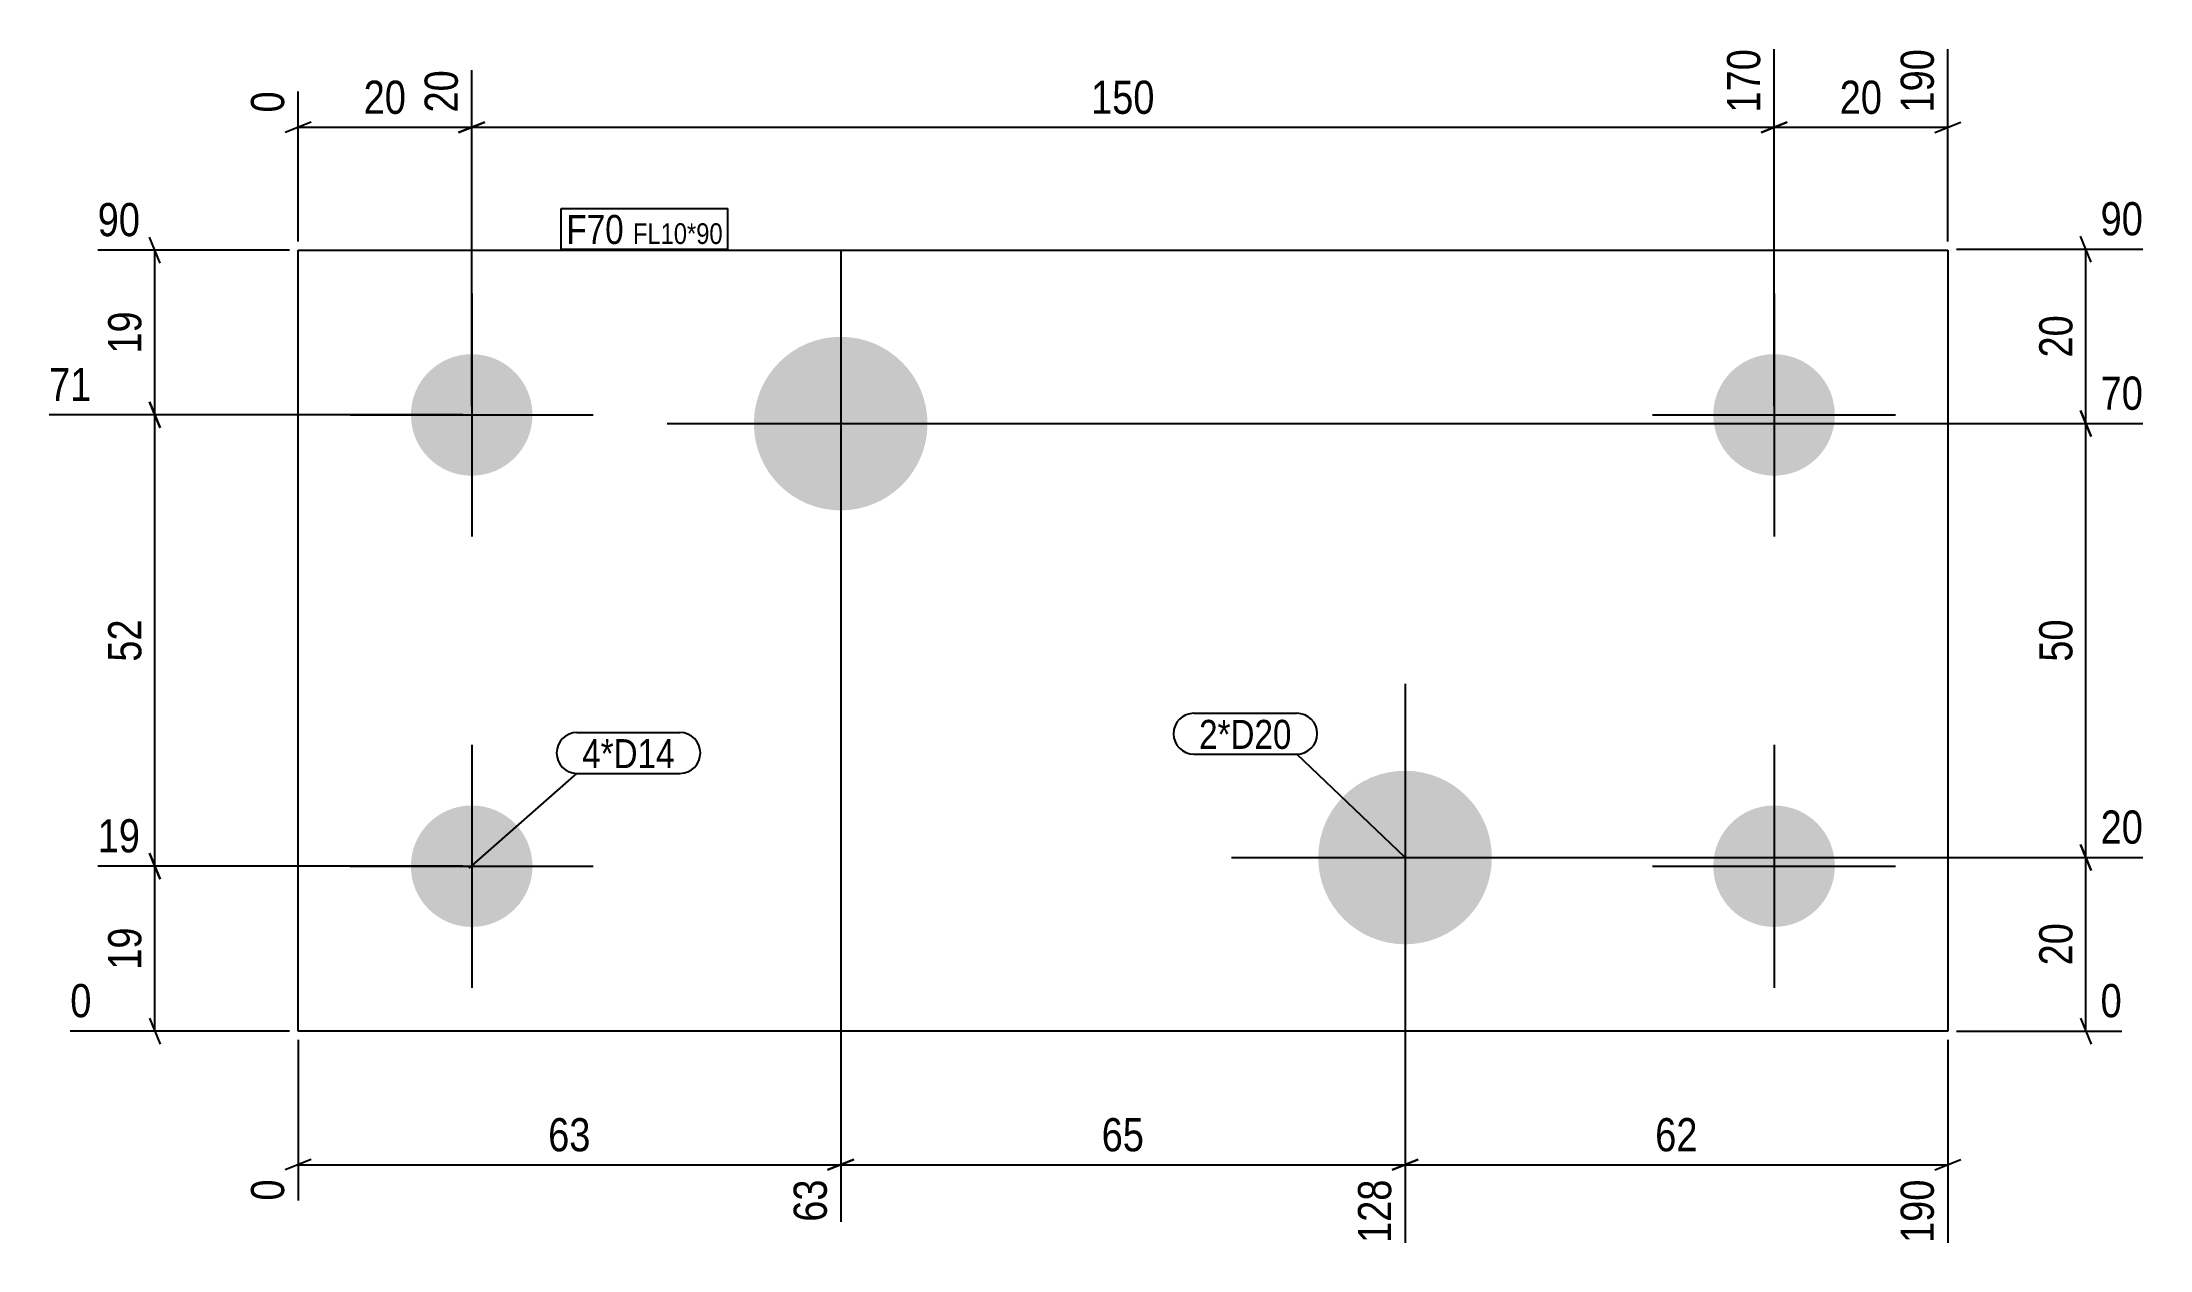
# Model space of a CAD drawing. Header units: millimetres. Extents: x 2 to 245, y 2 to 141.
import ezdxf

# ---------------------------------------------------------------- set-up
doc = ezdxf.new("R2010")
doc.units = ezdxf.units.MM
for name, color, linetype in [('MÅLSÆTNING', 7, 'Continuous'), ('STÅL', 7, 'Continuous'), ('TEKST', 7, 'Continuous')]:
    doc.layers.add(name, color=color, linetype=linetype)
doc.styles.add('Arial Narrow', font='ARIALN.TTF', dxfattribs={"height": 0.2})

msp = doc.modelspace()

# ---------------------------------------------------------------- hatches: boundary and pattern name
at = {"layer": 'STÅL', "linetype": 'Continuous'}
for points in [[(104.17, 97.41, -1), (84.17, 97.41, -1)], [(51.67, 105.41, -1), (51.67, 91.41, -1)], [(201.67, 105.41, -1), (201.67, 91.41, -1)], [(169.17, 47.41, -1), (149.17, 47.41, -1)], [(51.67, 53.41, -1), (51.67, 39.41, -1)], [(201.67, 53.41, -1), (201.67, 39.41, -1)]]:
    msp.add_hatch(color=3, dxfattribs=at).paths.add_polyline_path(points)

# ---------------------------------------------------------------- linework, layer by layer
at = {"layer": 'MÅLSÆTNING', "color": 7, "linetype": 'Continuous'}
for p, q in [((201.67, 99.41), (201.67, 140.57)), ((201.67, 99.41), (201.67, 140.57)), ((221.67, 118.41), (221.67, 140.57)), ((51.67, 99.41), (51.67, 138.13)), ((51.67, 99.41), (51.67, 138.13)), ((31.67, 118.41), (31.67, 135.69)), ((33.17, 132.16), (30.17, 130.96)), ((31.67, 131.56), (51.67, 131.56)), ((53.17, 132.16), (50.17, 130.96)), ((50.17, 130.96), (53.17, 132.16)), ((51.67, 131.56), (201.67, 131.56)), ((203.17, 132.16), (200.17, 130.96)), ((200.17, 130.96), (203.17, 132.16)), ((201.67, 131.56), (221.67, 131.56)), ((220.17, 130.96), (223.17, 132.16)), ((238.18, 116.01), (236.98, 119.01)), ((30.67, 117.41), (8.6, 117.41)), ((15.78, 115.91), (14.57, 118.91)), ((15.18, 98.41), (15.18, 117.41)), ((222.67, 117.51), (244.15, 117.51)), ((237.58, 97.41), (237.58, 117.51)), ((15.78, 96.91), (14.57, 99.91)), ((14.57, 99.91), (15.78, 96.91)), ((50.67, 98.41), (3, 98.41)), ((15.18, 46.41), (15.18, 98.41)), ((95.17, 97.41), (244.15, 97.41)), ((95.17, 97.41), (244.15, 97.41)), ((236.98, 98.91), (238.18, 95.91)), ((238.18, 95.91), (236.98, 98.91)), ((94.17, 96.41), (94.17, 5.44)), ((94.17, 96.41), (94.17, 5.44)), ((238.18, 45.91), (236.98, 48.91)), ((50.67, 46.41), (8.6, 46.41)), ((50.67, 46.41), (8.6, 46.41)), ((14.57, 47.91), (15.78, 44.91)), ((15.78, 44.91), (14.57, 47.91)), ((15.18, 27.41), (15.18, 46.41)), ((159.17, 46.41), (159.17, 3)), ((159.17, 46.41), (159.17, 3)), ((160.17, 47.41), (244.15, 47.41)), ((237.58, 27.41), (237.58, 47.41)), ((30.67, 27.41), (5.44, 27.41)), ((14.57, 28.91), (15.78, 25.91)), ((222.67, 27.41), (241.71, 27.41)), ((236.98, 28.91), (238.18, 25.91)), ((31.67, 26.41), (31.67, 7.88)), ((221.67, 26.41), (221.67, 3)), ((33.17, 12.61), (30.17, 11.41)), ((95.67, 12.61), (92.67, 11.41)), ((92.67, 11.41), (95.67, 12.61)), ((160.67, 12.61), (157.67, 11.41)), ((157.67, 11.41), (160.67, 12.61)), ((220.17, 11.41), (223.17, 12.61)), ((31.67, 12.01), (94.17, 12.01)), ((94.17, 12.01), (159.17, 12.01)), ((159.17, 12.01), (221.67, 12.01))]:
    msp.add_line(p, q, dxfattribs=at)
at = {"layer": 'STÅL', "color": 2, "linetype": 'Continuous'}
for p, q in [((31.67, 27.41), (31.67, 117.41)), ((31.67, 117.41), (221.67, 117.41)), ((221.67, 117.41), (221.67, 27.41)), ((221.67, 27.41), (31.67, 27.41))]:
    msp.add_line(p, q, dxfattribs=at)
at = {"layer": 'STÅL', "color": 3, "linetype": 'Continuous'}
for p, q in [((94.17, 117.41), (94.17, 77.41)), ((51.67, 112.41), (51.67, 84.41)), ((201.67, 112.41), (201.67, 84.41)), ((37.67, 98.41), (65.67, 98.41)), ((74.17, 97.41), (114.17, 97.41)), ((187.67, 98.41), (215.67, 98.41)), ((159.17, 67.41), (159.17, 27.41)), ((51.67, 60.41), (51.67, 32.41)), ((201.67, 60.41), (201.67, 32.41)), ((37.67, 46.41), (65.67, 46.41)), ((139.17, 47.41), (179.17, 47.41)), ((187.67, 46.41), (215.67, 46.41))]:
    msp.add_line(p, q, dxfattribs=at)

# ---------------------------------------------------------------- wipeouts: each hides what was drawn before it
at = {"color": 0}
for points in [[(146.11, 59.93), (146.11, 63.43), (135.45, 63.43), (135.45, 59.93)], [(75.06, 57.71), (75.06, 61.21), (64.4, 61.21), (64.4, 57.71)]]:
    msp.add_wipeout(points, dxfattribs=at).dxf.layer = 'TEKST'

# ---------------------------------------------------------------- next in the draw order: wipeouts: each hides what was drawn before it
at = {"color": 0, "linetype": 'Continuous'}
for points in [[(200.87, 141.37), (195.27, 141.37), (195.27, 132.46), (200.87, 132.46)], [(30.87, 136.49), (25.27, 136.49), (25.27, 132.46), (30.87, 132.46)], [(14.27, 118.21), (14.27, 123.81), (7.8, 123.81), (7.8, 118.21)], [(244.95, 118.31), (244.95, 123.91), (238.48, 123.91), (238.48, 118.31)], [(8.67, 99.21), (8.67, 104.81), (2.2, 104.81), (2.2, 99.21)], [(244.95, 48.21), (244.95, 53.81), (238.48, 53.81), (238.48, 48.21)], [(14.27, 47.21), (14.27, 52.81), (7.8, 52.81), (7.8, 47.21)], [(242.51, 28.21), (242.51, 33.81), (238.48, 33.81), (238.48, 28.21)], [(30.87, 11.11), (25.27, 11.11), (25.27, 7.07), (30.87, 7.07)], [(93.37, 11.11), (87.77, 11.11), (87.77, 4.64), (93.37, 4.64)], [(158.37, 11.11), (152.77, 11.11), (152.77, 2.2), (158.37, 2.2)], [(220.87, 11.11), (215.27, 11.11), (215.27, 2.2), (220.87, 2.2)]]:
    msp.add_wipeout(points, dxfattribs=at).dxf.layer = 'MÅLSÆTNING'
at = {"color": 0}
for points, layer in [([(44.9, 132.31), (44.9, 137.91), (38.43, 137.91), (38.43, 132.31)], 'MÅLSÆTNING'), ([(131.12, 132.31), (131.12, 137.91), (122.21, 137.91), (122.21, 132.31)], 'MÅLSÆTNING'), ([(214.9, 132.31), (214.9, 137.91), (208.43, 137.91), (208.43, 132.31)], 'MÅLSÆTNING'), ([(236.83, 110.7), (231.23, 110.7), (231.23, 104.23), (236.83, 104.23)], 'MÅLSÆTNING'), ([(14.42, 75.65), (8.82, 75.65), (8.82, 69.18), (14.42, 69.18)], 'MÅLSÆTNING'), ([(14.42, 40.15), (8.82, 40.15), (8.82, 33.68), (14.42, 33.68)], 'MÅLSÆTNING'), ([(236.83, 40.65), (231.23, 40.65), (231.23, 34.18), (236.83, 34.18)], 'MÅLSÆTNING'), ([(66.15, 12.76), (66.15, 18.36), (59.68, 18.36), (59.68, 12.76)], 'MÅLSÆTNING'), ([(129.9, 12.76), (129.9, 18.36), (123.43, 18.36), (123.43, 12.76)], 'MÅLSÆTNING'), ([(193.65, 12.76), (193.65, 18.36), (187.18, 18.36), (187.18, 12.76)], 'MÅLSÆTNING'), ([(69.19, 118.11), (69.19, 121.61), (62.58, 121.61), (62.58, 118.11)], 'TEKST'), ([(146.11, 59.93), (146.11, 63.43), (135.45, 63.43), (135.45, 59.93)], 'TEKST'), ([(75.06, 57.71), (75.06, 61.21), (64.4, 61.21), (64.4, 57.71)], 'TEKST')]:
    msp.add_wipeout(points, dxfattribs=at).dxf.layer = layer

# ---------------------------------------------------------------- next in the draw order: linework, layer by layer
at = {"layer": 'MÅLSÆTNING', "color": 7, "linetype": 'Continuous'}
for p, q in [((50.67, 98.41), (3, 98.41)), ((237.58, 47.41), (237.58, 97.41)), ((236.98, 48.91), (238.18, 45.91)), ((160.17, 47.41), (244.15, 47.41))]:
    msp.add_line(p, q, dxfattribs=at)
at = {"layer": 'TEKST', "color": 7, "linetype": 'Continuous'}
for p, q in [((134.85, 64.03), (146.71, 64.03)), ((63.8, 61.81), (75.66, 61.81)), ((134.85, 59.33), (146.71, 59.33)), ((159.17, 47.41), (146.71, 59.33)), ((51.39, 46.2), (63.8, 57.11)), ((63.8, 57.11), (75.66, 57.11))]:
    msp.add_line(p, q, dxfattribs=at)
for centre, start, end in [((134.85, 61.68), 90, 270), ((146.71, 61.68), 270, 90), ((63.8, 59.46), 90, 270), ((75.66, 59.46), 270, 90)]:
    msp.add_arc(centre, 2.35, start, end, dxfattribs=at)

# ---------------------------------------------------------------- next in the draw order: texts
at = {"layer": 'MÅLSÆTNING', "color": 3, "linetype": 'Continuous', "style": 'Arial Narrow'}
for s, height, p in [('170', 3.818, (200.07, 133.26)), ('0', 3.82, (30.07, 133.26)), ('0', 3.82, (30.07, 7.88)), ('63', 3.818, (92.57, 5.44)), ('128', 3.818, (157.57, 3)), ('190', 3.818, (220.07, 3))]:
    msp.add_text(s, height=height, rotation=90.0002, dxfattribs=at).set_placement(p)
at = {"layer": 'MÅLSÆTNING', "color": 3, "style": 'Arial Narrow'}
for s, p in [('20', (39.23, 133.11)), ('150', (123.01, 133.11)), ('20', (209.23, 133.11)), ('63', (60.48, 13.56)), ('65', (124.23, 13.56)), ('62', (187.98, 13.56))]:
    msp.add_text(s, height=3.818, dxfattribs=at).set_placement(p)
at = {"layer": 'MÅLSÆTNING', "color": 3, "linetype": 'Continuous', "style": 'Arial Narrow'}
for s, height, p in [('90', 3.818, (8.6, 119.01)), ('90', 3.818, (239.28, 119.11)), ('71', 3.818, (3, 100.01)), ('19', 3.818, (8.6, 48.01)), ('20', 3.818, (239.28, 49.01)), ('0', 3.82, (239.28, 29.01))]:
    msp.add_text(s, height=height, dxfattribs=at).set_placement(p)
at = {"layer": 'MÅLSÆTNING', "color": 3, "style": 'Arial Narrow'}
for s, p in [('20', (236.03, 105.03)), ('52', (13.62, 69.98)), ('20', (236.03, 34.98))]:
    msp.add_text(s, height=3.818, rotation=90.0002, dxfattribs=at).set_placement(p)
at = {"layer": 'TEKST', "color": 3, "style": 'Arial Narrow'}
for s, p in [('2*D20', (135.45, 59.93)), ('4*D14', (64.4, 57.71))]:
    msp.add_text(s, height=3.34, dxfattribs=at).set_placement(p)

# ---------------------------------------------------------------- next in the draw order: wipeouts: each hides what was drawn before it
at = {"color": 0, "linetype": 'Continuous'}
for points in [[(220.87, 141.37), (215.27, 141.37), (215.27, 132.46), (220.87, 132.46)], [(50.87, 138.93), (45.27, 138.93), (45.27, 132.46), (50.87, 132.46)], [(8.67, 28.21), (8.67, 33.81), (4.64, 33.81), (4.64, 28.21)]]:
    msp.add_wipeout(points, dxfattribs=at).dxf.layer = 'MÅLSÆTNING'
at = {"color": 0}
msp.add_wipeout([(69.19, 118.11), (69.19, 121.61), (62.58, 121.61), (62.58, 118.11)], dxfattribs=at).dxf.layer = 'TEKST'

# ---------------------------------------------------------------- next in the draw order: linework, layer by layer
at = {"layer": 'TEKST', "color": 7, "linetype": 'Continuous'}
for p, q in [((61.98, 122.21), (81.19, 122.21)), ((61.98, 117.51), (61.98, 122.21))]:
    msp.add_line(p, q, dxfattribs=at)

# ---------------------------------------------------------------- next in the draw order: texts
at = {"layer": 'MÅLSÆTNING', "color": 3, "linetype": 'Continuous', "style": 'Arial Narrow'}
for s, p in [('190', (220.07, 133.26)), ('20', (50.07, 133.26))]:
    msp.add_text(s, height=3.818, rotation=90.0002, dxfattribs=at).set_placement(p)
at = {"layer": 'MÅLSÆTNING', "color": 3, "style": 'Arial Narrow'}
msp.add_text('19', height=3.818, rotation=90.0002, dxfattribs=at).set_placement((13.62, 34.48))
at = {"layer": 'MÅLSÆTNING', "color": 3, "linetype": 'Continuous', "style": 'Arial Narrow'}
msp.add_text('0', height=3.82, dxfattribs=at).set_placement((5.44, 29.01))

# ---------------------------------------------------------------- next in the draw order: wipeouts: each hides what was drawn before it
at = {"color": 0}
for points, layer in [([(14.42, 111.15), (8.82, 111.15), (8.82, 104.68), (14.42, 104.68)], 'MÅLSÆTNING'), ([(236.83, 75.65), (231.23, 75.65), (231.23, 69.18), (236.83, 69.18)], 'MÅLSÆTNING'), ([(80.59, 118.11), (80.59, 120.61), (70.24, 120.61), (70.24, 118.11)], 'TEKST')]:
    msp.add_wipeout(points, dxfattribs=at).dxf.layer = layer
at = {"color": 0, "linetype": 'Continuous'}
msp.add_wipeout([(244.95, 98.21), (244.95, 103.81), (238.48, 103.81), (238.48, 98.21)], dxfattribs=at).dxf.layer = 'MÅLSÆTNING'

# ---------------------------------------------------------------- next in the draw order: texts
at = {"layer": 'MÅLSÆTNING', "color": 3, "style": 'Arial Narrow'}
for s, p in [('19', (13.62, 105.48)), ('50', (236.03, 69.98))]:
    msp.add_text(s, height=3.818, rotation=90.0002, dxfattribs=at).set_placement(p)
at = {"layer": 'MÅLSÆTNING', "color": 3, "linetype": 'Continuous', "style": 'Arial Narrow'}
msp.add_text('70', height=3.818, dxfattribs=at).set_placement((239.28, 99.01))

# ---------------------------------------------------------------- next in the draw order: wipeouts: each hides what was drawn before it
at = {"color": 0}
msp.add_wipeout([(80.59, 118.11), (80.59, 120.61), (70.24, 120.61), (70.24, 118.11)], dxfattribs=at).dxf.layer = 'TEKST'

# ---------------------------------------------------------------- next in the draw order: linework, layer by layer
at = {"layer": 'TEKST', "color": 7, "linetype": 'Continuous'}
for p, q in [((81.19, 117.51), (81.19, 122.21)), ((61.98, 117.51), (81.19, 117.51))]:
    msp.add_line(p, q, dxfattribs=at)

# ---------------------------------------------------------------- next in the draw order: texts
at = {"layer": 'TEKST', "color": 3, "style": 'Arial Narrow'}
for s, height, p in [('F70', 3.34, (62.58, 118.11)), ('FL10*90', 2.386, (70.24, 118.11))]:
    msp.add_text(s, height=height, dxfattribs=at).set_placement(p)

doc.saveas('drawing.dxf')
